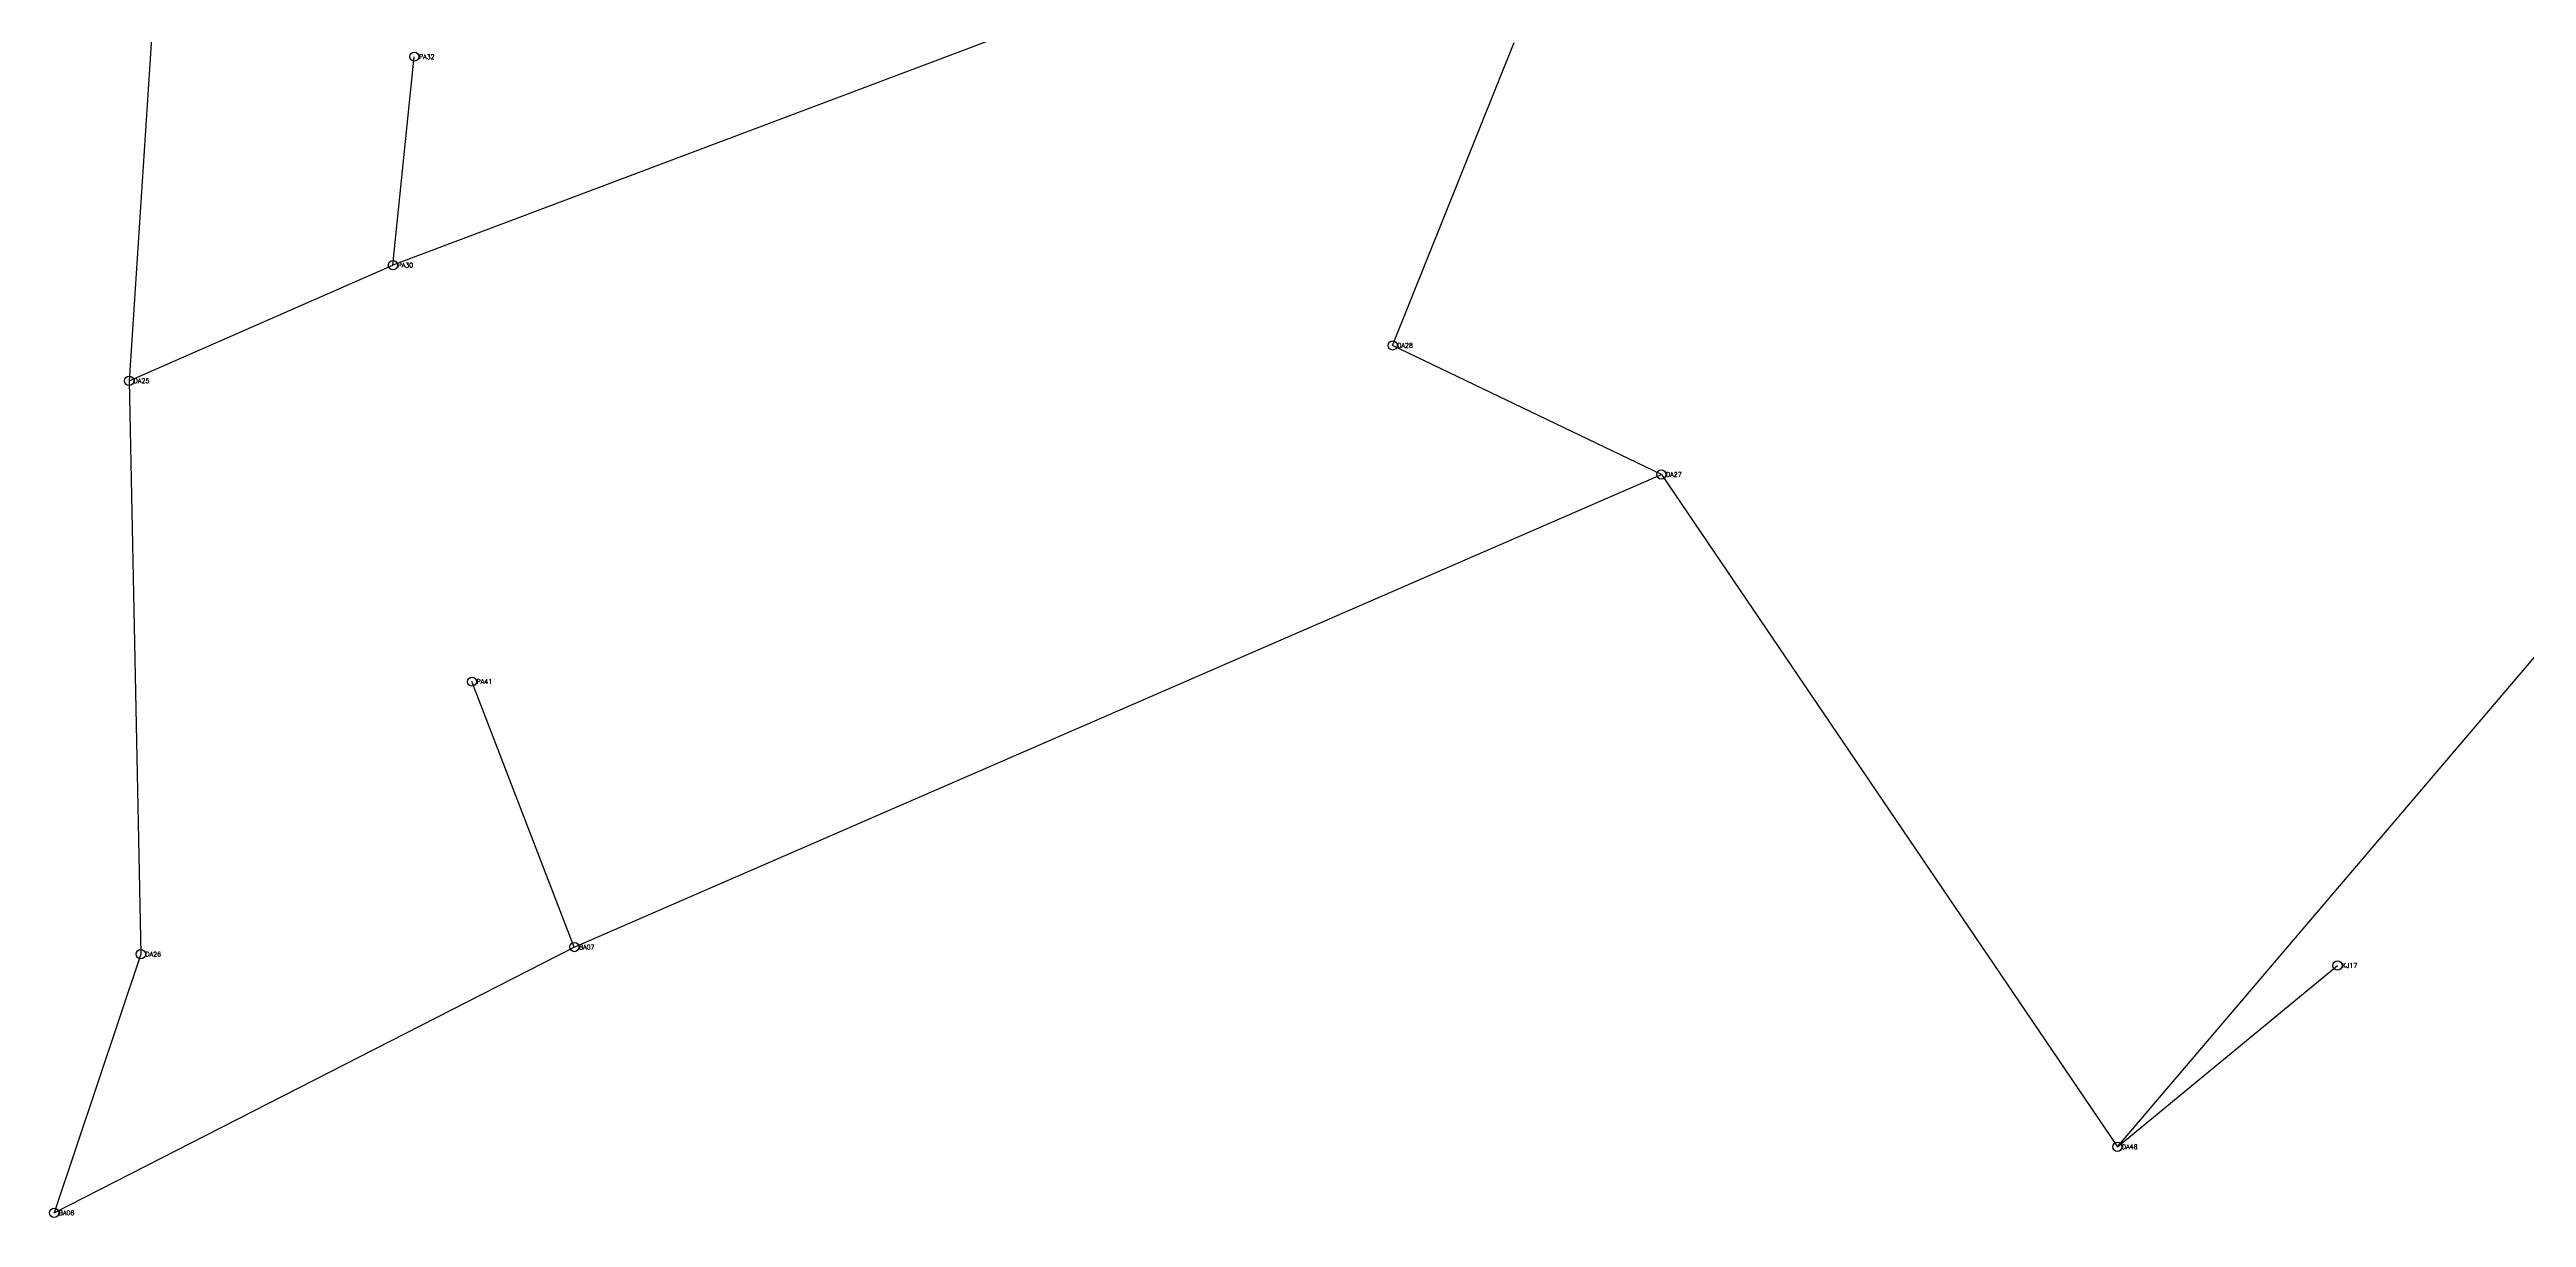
# Model space of a CAD drawing. Extents: x 166396 to 169408, y 2545087 to 2547192.
# Drawn here: x 167152 to 167689, y 2545121 to 2545374 of the extents above; entities that cross this region are included whole.
import ezdxf

# ---------------------------------------------------------------- set-up
doc = ezdxf.new("R2010")
doc.units = 0
doc.styles.get("Standard").update_dxf_attribs({"font": 'simplex'})

msp = doc.modelspace()

# ---------------------------------------------------------------- linework, layer by layer
at = {"color": 4}
for p, q in [((167178.952, 2545447.974), (167169.398, 2545302.041)), ((167361.891, 2545378.053), (167226.58, 2545327.088)), ((167443.261, 2545309.703), (167469.605, 2545375.4)), ((167226.58, 2545327.088), (167231.215, 2545372.287)), ((167169.398, 2545302.041), (167226.58, 2545327.088)), ((167600.341, 2545135.977), (167754.651, 2545317.21)), ((167501.51, 2545281.714), (167443.261, 2545309.703)), ((167169.398, 2545302.041), (167171.941, 2545177.727)), ((167265.894, 2545179.279), (167501.51, 2545281.714)), ((167501.51, 2545281.714), (167600.341, 2545135.977)), ((167265.894, 2545179.279), (167243.709, 2545236.821)), ((167153.152, 2545121.66), (167265.894, 2545179.279)), ((167171.941, 2545177.727), (167153.152, 2545121.66)), ((167600.341, 2545135.977), (167648.05, 2545175.283))]:
    msp.add_line(p, q, dxfattribs=at)
for centre in [(167231.215, 2545372.287), (167226.58, 2545327.088), (167443.261, 2545309.703), (167169.398, 2545302.041), (167501.51, 2545281.714), (167243.709, 2545236.821), (167171.941, 2545177.727), (167265.894, 2545179.279), (167648.05, 2545175.283), (167600.341, 2545135.977), (167153.152, 2545121.66)]:
    msp.add_circle(centre, 1)

# ---------------------------------------------------------------- texts
at = {"color": 5}
for s, p in [('PA32', (167232.215, 2545371.787)), ('PA30', (167227.58, 2545326.588)), ('DA28', (167444.261, 2545309.203)), ('DA25', (167170.398, 2545301.541)), ('DA27', (167502.51, 2545281.214)), ('PA41', (167244.709, 2545236.321)), ('DA26', (167172.941, 2545177.227)), ('BA07', (167266.894, 2545178.779)), ('KJ17', (167649.05, 2545174.783)), ('DA48', (167601.341, 2545135.477)), ('BA08', (167154.152, 2545121.16))]:
    msp.add_text(s, height=1, dxfattribs=at).set_placement(p)

doc.saveas('drawing.dxf')
